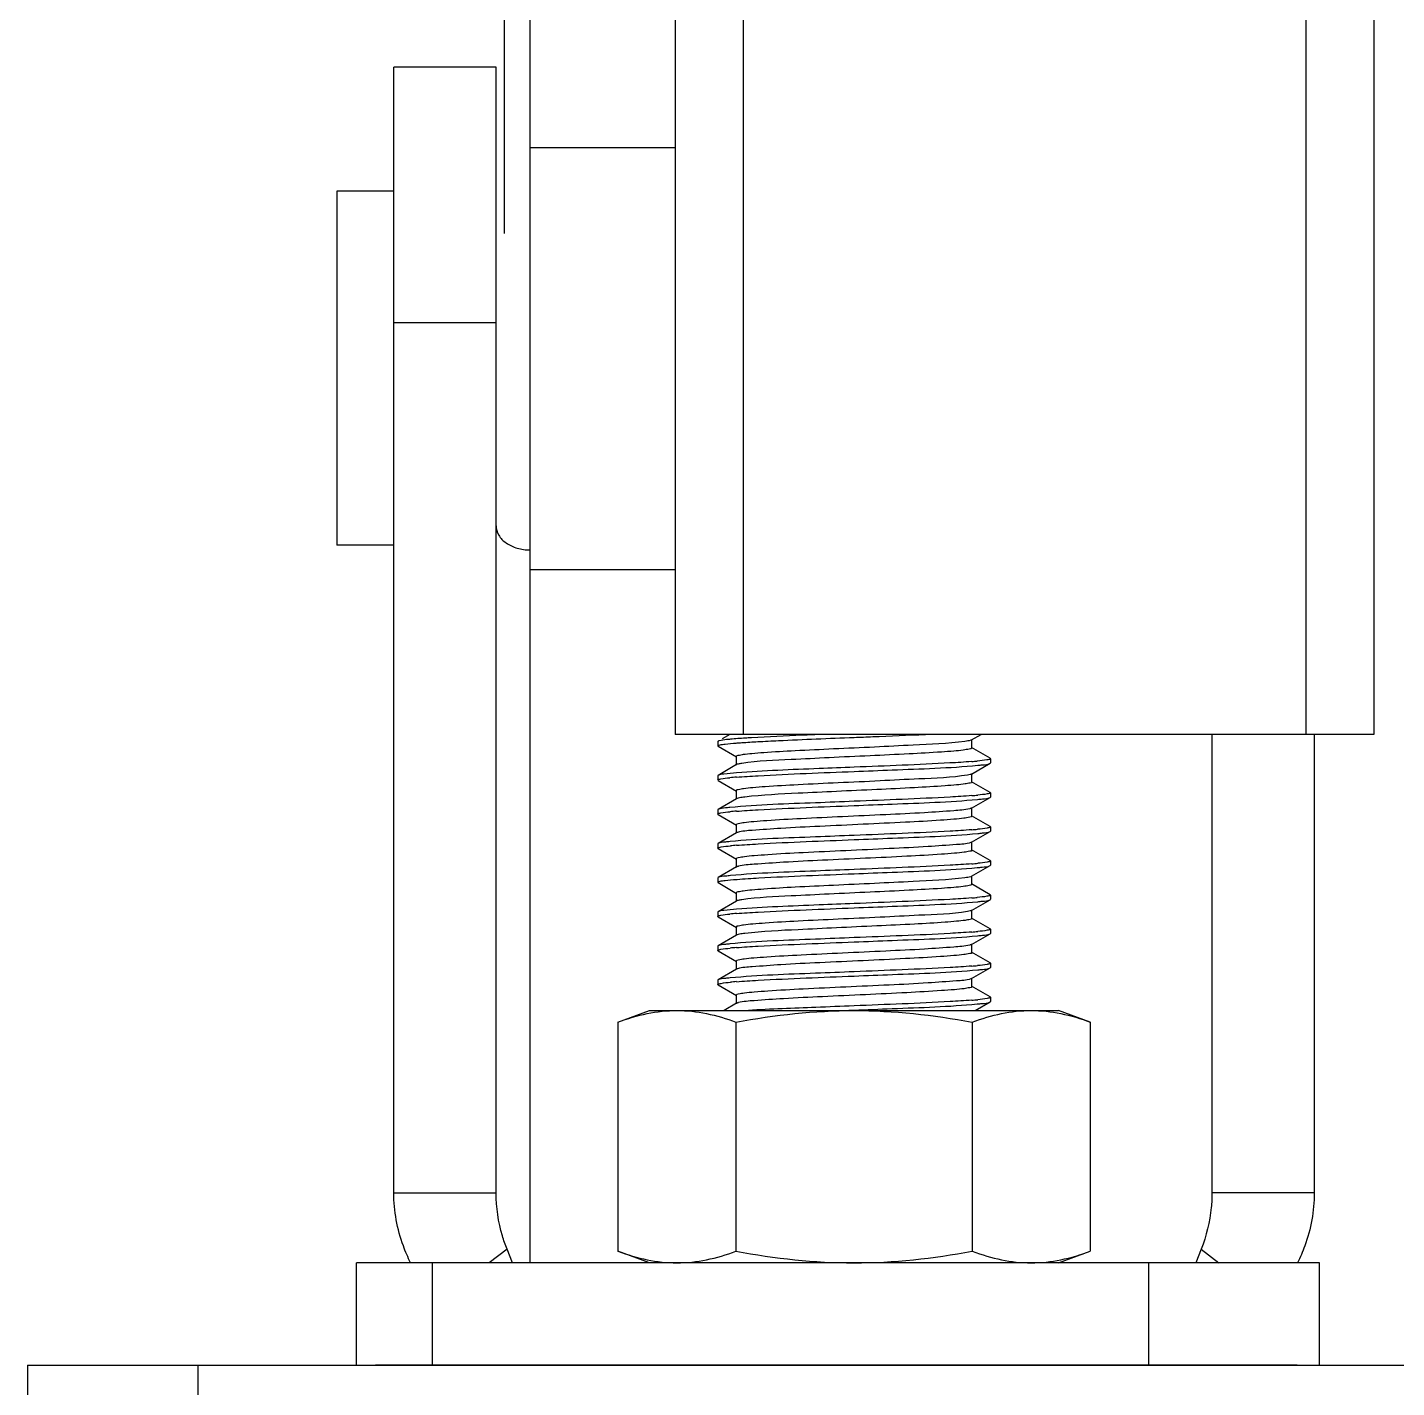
# Model space of a CAD drawing. Extents: x 27938 to 1507990, y 110129 to 923079.
# Drawn here: x 525235 to 525949, y 365398 to 366108 of the extents above; entities that cross this region are included whole.
import ezdxf

# ---------------------------------------------------------------- set-up
doc = ezdxf.new("R2010")
doc.units = 0
doc.header["$LTSCALE"] = 1000
doc.header["$MEASUREMENT"] = 0

msp = doc.modelspace()

# ---------------------------------------------------------------- linework, layer by layer
at = {"linetype": 'Continuous'}
for p, q in [((525483.83, 366000.39), (525483.83, 369014.05)), ((525572.8, 368698.45), (525572.8, 365738.85)), ((525608.39, 368698.45), (525608.39, 365738.85)), ((525902.01, 368698.45), (525902.01, 365738.85)), ((525937.6, 368698.45), (525937.6, 365738.85)), ((525497.17, 365462.99), (525497.17, 366536.96)), ((525425.99, 365499.51), (525425.99, 366087.21)), ((525479.38, 366087.21), (525425.99, 366087.21)), ((525479.38, 365499.51), (525479.38, 366087.21)), ((525572.8, 366044.98), (525497.17, 366044.98)), ((525425.99, 366022.48), (525396.2, 366022.48)), ((525479.38, 365953.75), (525425.99, 365953.75)), ((525425.99, 365837.55), (525396.2, 365837.55)), ((525572.8, 365824.74), (525497.17, 365824.74)), ((525937.6, 365738.85), (525572.8, 365738.85)), ((525595.21, 365735.26), (525595.05, 365735.07)), ((525595.05, 365735.07), (525595.05, 365732.84)), ((525601.41, 365738.85), (525597.38, 365736.51)), ((525604.69, 365734.33), (525605.19, 365734.37)), ((525727.58, 365735.95), (525732.58, 365738.85)), ((525727.77, 365731.73), (525727.77, 365736.18)), ((525853.07, 365738.85), (525853.07, 365499.51)), ((525906.46, 365738.85), (525906.46, 365499.51)), ((525595.21, 365732.65), (525595.05, 365732.84)), ((525595.21, 365732.65), (525604.87, 365727.06)), ((525604.68, 365727.28), (525604.68, 365722.83)), ((525737.24, 365726.36), (525727.58, 365731.96)), ((525604.87, 365723.06), (525595.21, 365717.47)), ((525727.58, 365718.16), (525737.24, 365723.75)), ((525737.24, 365726.36), (525737.41, 365726.17)), ((525737.24, 365723.75), (525737.41, 365723.95)), ((525737.41, 365726.17), (525737.41, 365723.95)), ((525595.21, 365717.47), (525595.05, 365717.27)), ((525595.05, 365717.27), (525595.05, 365715.05)), ((525595.21, 365714.85), (525595.05, 365715.05)), ((525595.21, 365714.85), (525604.87, 365709.26)), ((525737.24, 365708.57), (525727.58, 365714.16)), ((525727.77, 365713.94), (525727.77, 365718.38)), ((525604.87, 365705.26), (525595.21, 365699.67)), ((525604.68, 365709.49), (525604.68, 365705.04)), ((525605.14, 365705.39), (525604.87, 365705.26)), ((525727.58, 365700.36), (525737.24, 365705.96)), ((525737.24, 365708.57), (525737.41, 365708.38)), ((525737.24, 365705.96), (525737.41, 365706.15)), ((525737.41, 365708.38), (525737.41, 365706.15)), ((525595.21, 365699.67), (525595.05, 365699.48)), ((525595.05, 365699.48), (525595.05, 365697.25)), ((525727.77, 365696.14), (525727.77, 365700.59)), ((525595.21, 365697.06), (525595.05, 365697.25)), ((525595.21, 365697.06), (525604.87, 365691.47)), ((525604.68, 365691.69), (525604.68, 365687.24)), ((525737.24, 365690.78), (525727.58, 365696.37)), ((525604.87, 365687.47), (525595.21, 365681.88)), ((525727.58, 365682.57), (525737.24, 365688.16)), ((525737.24, 365690.78), (525737.41, 365690.58)), ((525737.24, 365688.16), (525737.41, 365688.36)), ((525737.41, 365690.58), (525737.41, 365688.36)), ((525595.21, 365681.88), (525595.05, 365681.68)), ((525595.05, 365681.68), (525595.05, 365679.46)), ((525595.21, 365679.26), (525595.05, 365679.46)), ((525595.21, 365679.26), (525604.87, 365673.67)), ((525727.58, 365682.57), (525727.23, 365682.42)), ((525737.24, 365672.98), (525727.58, 365678.57)), ((525727.77, 365678.35), (525727.77, 365682.79)), ((525604.87, 365669.67), (525595.21, 365664.08)), ((525604.68, 365673.9), (525604.68, 365669.45)), ((525727.58, 365664.77), (525737.24, 365670.37)), ((525737.24, 365672.98), (525737.41, 365672.79)), ((525737.24, 365670.37), (525737.41, 365670.56)), ((525737.41, 365672.79), (525737.41, 365670.56)), ((525595.21, 365664.08), (525595.05, 365663.89)), ((525595.05, 365663.89), (525595.05, 365661.66)), ((525604.69, 365663.15), (525605.19, 365663.19)), ((525727.77, 365660.55), (525727.77, 365665)), ((525595.21, 365661.47), (525595.05, 365661.66)), ((525595.21, 365661.47), (525604.87, 365655.88)), ((525604.68, 365656.1), (525604.68, 365651.65)), ((525737.24, 365655.19), (525727.58, 365660.78)), ((525737.24, 365655.19), (525737.41, 365654.99)), ((525604.87, 365651.88), (525595.21, 365646.29)), ((525727.58, 365646.98), (525737.24, 365652.57)), ((525737.24, 365652.57), (525737.41, 365652.77)), ((525737.41, 365654.99), (525737.41, 365652.77)), ((525595.21, 365646.29), (525595.05, 365646.09)), ((525595.05, 365646.09), (525595.05, 365643.87)), ((525595.21, 365643.67), (525595.05, 365643.87)), ((525595.21, 365643.67), (525604.87, 365638.08)), ((525737.24, 365637.39), (525727.58, 365642.98)), ((525727.77, 365642.76), (525727.77, 365647.2)), ((525604.87, 365634.08), (525595.21, 365628.49)), ((525604.68, 365638.31), (525604.68, 365633.86)), ((525605.14, 365634.21), (525604.87, 365634.08)), ((525727.58, 365629.18), (525737.24, 365634.78)), ((525737.24, 365637.39), (525737.41, 365637.2)), ((525737.24, 365634.78), (525737.41, 365634.97)), ((525737.41, 365637.2), (525737.41, 365634.97)), ((525595.21, 365628.49), (525595.05, 365628.3)), ((525595.05, 365628.3), (525595.05, 365626.07)), ((525727.77, 365624.96), (525727.77, 365629.41)), ((525595.21, 365625.88), (525595.05, 365626.07)), ((525595.21, 365625.88), (525604.87, 365620.29)), ((525604.68, 365620.51), (525604.68, 365616.06)), ((525737.24, 365619.6), (525727.58, 365625.19)), ((525737.24, 365619.6), (525737.41, 365619.4)), ((525604.87, 365616.29), (525595.21, 365610.7)), ((525727.58, 365611.39), (525737.24, 365616.98)), ((525737.24, 365616.98), (525737.41, 365617.18)), ((525737.41, 365619.4), (525737.41, 365617.18)), ((525595.21, 365610.7), (525595.05, 365610.5)), ((525595.05, 365610.5), (525595.05, 365608.28)), ((525595.21, 365608.08), (525595.05, 365608.28)), ((525595.21, 365608.08), (525604.87, 365602.49)), ((525727.58, 365611.39), (525727.23, 365611.24)), ((525737.24, 365601.8), (525727.58, 365607.39)), ((525727.77, 365607.17), (525727.77, 365611.61)), ((525604.87, 365598.49), (525598.34, 365594.71)), ((525604.68, 365602.72), (525604.68, 365598.27)), ((525729.51, 365594.71), (525737.24, 365599.19)), ((525737.24, 365601.8), (525737.41, 365601.61)), ((525737.24, 365599.19), (525737.41, 365599.38)), ((525737.41, 365601.61), (525737.41, 365599.38)), ((525542.94, 365588.7), (525559.46, 365594.71)), ((525559.46, 365594.71), (525773, 365594.71)), ((525789.51, 365588.7), (525773, 365594.71)), ((525542.94, 365588.7), (525542.94, 365469.04)), ((525604.58, 365588.7), (525604.58, 365469.04)), ((525727.87, 365588.7), (525727.87, 365469.04)), ((525789.51, 365588.7), (525789.51, 365469.04)), ((525425.99, 365499.51), (525479.38, 365499.51)), ((525906.46, 365499.51), (525853.07, 365499.51)), ((525485.06, 365470.08), (525475.8, 365463.04)), ((525487.9, 365462.99), (525485.06, 365470.08)), ((525847.4, 365470.08), (525844.55, 365462.99)), ((525847.4, 365470.08), (525856.66, 365463.04)), ((525909.13, 365463.03), (525406.43, 365463.03)), ((525406.43, 365409.64), (525406.43, 365463.03)), ((525446.1, 365409.64), (525446.1, 365463.03)), ((525559.46, 365463.03), (525542.94, 365469.04)), ((525773, 365463.03), (525789.51, 365469.04)), ((525820.16, 365409.64), (525820.16, 365463.03)), ((525909.13, 365409.64), (525909.13, 365463.03)), ((525234.7, 365409.64), (525234.7, 365302.87)), ((525234.7, 365409.64), (525961.28, 365409.64)), ((525323.67, 365409.64), (525323.67, 365302.87))]:
    msp.add_line(p, q, dxfattribs=at)
msp.add_line((525396.2, 366022.48), (525396.2, 365837.55))
at = {"color": 7}
msp.add_line((525897.56, 365409.64), (525416.45, 365409.64), dxfattribs=at)
at = {"linetype": 'Continuous'}
for centre, radius, start, end in [((525711.55, 365930.77), 206.72, 274.45949, 275.27319), ((525619.94, 365521.9), 195.24, 94.44665, 95.44856), ((525711.96, 365908.12), 201.86, 274.45708, 275.34311), ((525620.06, 365502.67), 196.68, 94.45208, 95.42243), ((525711.92, 365890.79), 202.32, 274.45721, 275.33727), ((525620.45, 365480.18), 201.39, 94.4567, 95.35017), ((525725.88, 365686.3), 4.11, 287.90929, 289.04387), ((525608.05, 365660.7), 9.56, 103.46037, 104.3304), ((525712.15, 365870.32), 199.64, 274.45618, 275.37567), ((525711.55, 365859.59), 206.72, 274.45949, 275.27319), ((525619.94, 365450.72), 195.24, 94.44665, 95.44856), ((525711.96, 365836.94), 201.86, 274.45708, 275.34311), ((525620.06, 365431.49), 196.68, 94.45208, 95.42243), ((525711.92, 365819.61), 202.32, 274.45721, 275.33727), ((525620.45, 365409), 201.39, 94.4567, 95.35017), ((525725.88, 365615.12), 4.11, 287.90929, 289.04387), ((525608.05, 365589.52), 9.56, 103.46037, 104.3304), ((525712.15, 365799.14), 199.64, 274.45618, 275.37567)]:
    msp.add_arc(centre, radius, start, end, dxfattribs=at)
for points, knots in [([(525479.38, 365847.69), (525479.38, 365846.02), (525480.46, 365842.44), (525484.61, 365838.34), (525490.43, 365835.7), (525494.88, 365835.11), (525497.17, 365835.11)], [0, 0, 0, 0, 0.209483, 0.444656, 0.71201, 1, 1, 1, 1]), ([(525595.84, 365735.49), (525595.71, 365735.46), (525595.5, 365735.39), (525595.29, 365735.31), (525595.21, 365735.26)], [0, 0, 0, 0, 0.580864, 1, 1, 1, 1]), ([(525601.67, 365736.3), (525601.01, 365736.24), (525599.06, 365736.03), (525597.09, 365735.83), (525595.84, 365735.49)], [0, 0, 0, 0, 0.336916, 1, 1, 1, 1]), ([(525597.5, 365733.59), (525597.95, 365733.66), (525600.34, 365733.98), (525602.75, 365734.18), (525604.69, 365734.33)], [0, 0, 0, 0, 0.190958, 1, 1, 1, 1]), ([(525612.61, 365737.1), (525611.55, 365737.04), (525607.9, 365736.81), (525604.26, 365736.54), (525601.67, 365736.3)], [0, 0, 0, 0, 0.289976, 1, 1, 1, 1]), ([(525724.06, 365735.19), (525715.1, 365733.99), (525699.33, 365733.38), (525676.49, 365732.17), (525655.96, 365731.27), (525636.72, 365730.33), (525622.4, 365729.55), (525613.54, 365728.82), (525608.77, 365728.41), (525606.5, 365727.9), (525604.68, 365727.64), (525604.68, 365727.28)], [0, 0, 0, 0, 0.226556, 0.394464, 0.573122, 0.741029, 0.877994, 0.929534, 0.967621, 0.99116, 1, 1, 1, 1]), ([(525605.19, 365734.37), (525605.98, 365734.43), (525609.57, 365734.7), (525613.16, 365734.91), (525615.97, 365735.07)], [0, 0, 0, 0, 0.220114, 1, 1, 1, 1]), ([(525649.58, 365738.85), (525646.1, 365738.71), (525633.78, 365738.19), (525621.45, 365737.64), (525612.61, 365737.1)], [0, 0, 0, 0, 0.282306, 1, 1, 1, 1]), ([(525615.97, 365735.07), (525619.56, 365735.27), (525636.31, 365736.12), (525653.06, 365736.77), (525666.23, 365737.29)], [0, 0, 0, 0, 0.214557, 1, 1, 1, 1]), ([(525666.23, 365737.29), (525669.47, 365737.42), (525681.88, 365737.92), (525694.28, 365738.42), (525703.43, 365738.85)], [0, 0, 0, 0, 0.261922, 1, 1, 1, 1]), ([(525727.58, 365735.95), (525727.43, 365735.87), (525726.29, 365735.47), (525725.09, 365735.33), (525724.06, 365735.19)], [0, 0, 0, 0, 0.140461, 1, 1, 1, 1]), ([(525595.05, 365732.84), (525595.05, 365732.92), (525595.88, 365733.52), (525596.72, 365733.47), (525597.5, 365733.59)], [0, 0, 0, 0, 0.092798, 1, 1, 1, 1]), ([(525727.73, 365731.62), (525727.42, 365731.25), (525725.69, 365731.06), (525722.7, 365730.49), (525717.75, 365730.09), (525708.36, 365729.36), (525693.75, 365728.58), (525674.23, 365727.63), (525653.71, 365726.74), (525631.41, 365725.52), (525616.14, 365725), (525607.62, 365723.71)], [0, 0, 0, 0, 0.011937, 0.038615, 0.07957, 0.133598, 0.274096, 0.443272, 0.620779, 0.785256, 1, 1, 1, 1]), ([(525727.77, 365731.73), (525727.77, 365731.71), (525727.76, 365731.67), (525727.74, 365731.64), (525727.73, 365731.62)], [0, 0, 0, 0, 0.463467, 1, 1, 1, 1]), ([(525607.62, 365723.71), (525607.29, 365723.66), (525606.37, 365723.5), (525605.4, 365723.36), (525604.87, 365723.06)], [0, 0, 0, 0, 0.353551, 1, 1, 1, 1]), ([(525666.23, 365721.72), (525660.14, 365721.48), (525639.69, 365720.63), (525619.22, 365719.9), (525604.9, 365718.78)], [0, 0, 0, 0, 0.297814, 1, 1, 1, 1]), ([(525727.63, 365724.67), (525723.86, 365724.37), (525703.4, 365723.13), (525682.92, 365722.39), (525666.23, 365721.72)], [0, 0, 0, 0, 0.184619, 1, 1, 1, 1]), ([(525666.23, 365719.5), (525672.87, 365719.76), (525694.38, 365720.68), (525715.93, 365721.31), (525730.76, 365722.71)], [0, 0, 0, 0, 0.308711, 1, 1, 1, 1]), ([(525736.57, 365725.74), (525736.25, 365725.65), (525734.26, 365725.26), (525732.24, 365725.07), (525730.55, 365724.92)], [0, 0, 0, 0, 0.163149, 1, 1, 1, 1]), ([(525730.76, 365722.71), (525731.58, 365722.79), (525733.72, 365723.09), (525736.06, 365723.07), (525737.24, 365723.75)], [0, 0, 0, 0, 0.379419, 1, 1, 1, 1]), ([(525737.4, 365726.17), (525737.4, 365726.07), (525737.06, 365725.86), (525736.78, 365725.79), (525736.57, 365725.74)], [0, 0, 0, 0, 0.312916, 1, 1, 1, 1]), ([(525595.05, 365715.05), (525595.05, 365715.14), (525595.34, 365715.33), (525595.58, 365715.4), (525595.77, 365715.45)], [0, 0, 0, 0, 0.319044, 1, 1, 1, 1]), ([(525604.9, 365718.78), (525602.67, 365718.61), (525599.52, 365718.17), (525596.11, 365717.98), (525595.22, 365717.47)], [0, 0, 0, 0, 0.683777, 1, 1, 1, 1]), ([(525595.77, 365715.45), (525596.06, 365715.53), (525597.92, 365715.92), (525599.82, 365716.1), (525601.4, 365716.25)], [0, 0, 0, 0, 0.160861, 1, 1, 1, 1]), ([(525725.52, 365717.62), (525717.12, 365716.18), (525701.79, 365715.78), (525679.27, 365714.49), (525658.24, 365713.59), (525638.29, 365712.62), (525623.33, 365711.82), (525614.03, 365711.07), (525608.99, 365710.65), (525606.61, 365710.11), (525604.68, 365709.86), (525604.68, 365709.49)], [0, 0, 0, 0, 0.210773, 0.377666, 0.558838, 0.731273, 0.873076, 0.926648, 0.966309, 0.990838, 1, 1, 1, 1]), ([(525604.8, 365716.55), (525608.57, 365716.85), (525629.04, 365718.08), (525649.52, 365718.83), (525666.23, 365719.5)], [0, 0, 0, 0, 0.184504, 1, 1, 1, 1]), ([(525727.77, 365713.94), (525727.77, 365713.59), (525726.01, 365713.32), (525723.79, 365712.83), (525719.15, 365712.42), (525710.5, 365711.7), (525696.51, 365710.93), (525677.63, 365710), (525657.36, 365709.1), (525634.42, 365707.93), (525618.46, 365707.26), (525609.25, 365706.14)], [0, 0, 0, 0, 0.008683, 0.031763, 0.069103, 0.119686, 0.254361, 0.420111, 0.597552, 0.765912, 1, 1, 1, 1]), ([(525727.58, 365718.16), (525727.35, 365718.03), (525726.65, 365717.83), (525725.96, 365717.69), (525725.52, 365717.62)], [0, 0, 0, 0, 0.374139, 1, 1, 1, 1]), ([(525609.25, 365706.14), (525608.78, 365706.08), (525607.4, 365705.89), (525606, 365705.71), (525605.14, 365705.39)], [0, 0, 0, 0, 0.341642, 1, 1, 1, 1]), ([(525727.65, 365706.87), (525723.88, 365706.58), (525703.41, 365705.34), (525682.93, 365704.59), (525666.23, 365703.93)], [0, 0, 0, 0, 0.184538, 1, 1, 1, 1]), ([(525730.74, 365704.92), (525731.57, 365704.99), (525733.71, 365705.29), (525736.06, 365705.27), (525737.24, 365705.96)], [0, 0, 0, 0, 0.379512, 1, 1, 1, 1]), ([(525736.68, 365707.97), (525736.37, 365707.88), (525734.41, 365707.49), (525732.43, 365707.3), (525730.76, 365707.14)], [0, 0, 0, 0, 0.159502, 1, 1, 1, 1]), ([(525737.4, 365708.38), (525737.4, 365708.29), (525737.11, 365708.09), (525736.86, 365708.02), (525736.68, 365707.97)], [0, 0, 0, 0, 0.318137, 1, 1, 1, 1]), ([(525601.4, 365700.68), (525600.61, 365700.61), (525598.57, 365700.32), (525596.34, 365700.32), (525595.21, 365699.67)], [0, 0, 0, 0, 0.378482, 1, 1, 1, 1]), ([(525595.78, 365697.66), (525596.07, 365697.74), (525597.95, 365698.13), (525599.87, 365698.31), (525601.47, 365698.47)], [0, 0, 0, 0, 0.160696, 1, 1, 1, 1]), ([(525666.23, 365703.93), (525659.53, 365703.66), (525637.91, 365702.73), (525616.26, 365702.12), (525601.4, 365700.68)], [0, 0, 0, 0, 0.309919, 1, 1, 1, 1]), ([(525726.62, 365700.04), (525723.9, 365699.39), (525715.96, 365698.84), (525701.35, 365697.78), (525681.99, 365696.87), (525660.52, 365695.88), (525639.87, 365694.9), (525624.27, 365694.08), (525614.52, 365693.31), (525609.22, 365692.89), (525606.72, 365692.33), (525604.68, 365692.08), (525604.68, 365691.69)], [0, 0, 0, 0, 0.068576, 0.194029, 0.359725, 0.543506, 0.720761, 0.867753, 0.923531, 0.964877, 0.99049, 1, 1, 1, 1]), ([(525604.79, 365698.75), (525608.56, 365699.05), (525629.03, 365700.29), (525649.52, 365701.04), (525666.23, 365701.7)], [0, 0, 0, 0, 0.184493, 1, 1, 1, 1]), ([(525666.23, 365701.7), (525672.87, 365701.97), (525694.38, 365702.88), (525715.92, 365703.52), (525730.74, 365704.92)], [0, 0, 0, 0, 0.308641, 1, 1, 1, 1]), ([(525727.58, 365700.36), (525727.46, 365700.3), (525727.14, 365700.17), (525726.81, 365700.09), (525726.62, 365700.04)], [0, 0, 0, 0, 0.406881, 1, 1, 1, 1]), ([(525595.05, 365697.25), (525595.05, 365697.34), (525595.34, 365697.54), (525595.59, 365697.61), (525595.78, 365697.66)], [0, 0, 0, 0, 0.318595, 1, 1, 1, 1]), ([(525727.77, 365696.14), (525727.77, 365695.74), (525725.67, 365695.5), (525723.11, 365694.92), (525717.68, 365694.5), (525707.7, 365693.72), (525691.78, 365692.89), (525670.79, 365691.9), (525649.11, 365690.89), (525629.77, 365690.01), (525615.54, 365688.86), (525607.89, 365688.42), (525605.42, 365687.68)], [0, 0, 0, 0, 0.009703, 0.035887, 0.07813, 0.135078, 0.284815, 0.464601, 0.649729, 0.81476, 0.937049, 1, 1, 1, 1]), ([(525666.23, 365686.13), (525659.54, 365685.87), (525637.95, 365684.94), (525616.32, 365684.32), (525601.47, 365682.9)], [0, 0, 0, 0, 0.309586, 1, 1, 1, 1]), ([(525604.8, 365680.96), (525608.57, 365681.26), (525629.04, 365682.49), (525649.52, 365683.24), (525666.23, 365683.91)], [0, 0, 0, 0, 0.184541, 1, 1, 1, 1]), ([(525605.42, 365687.68), (525605.31, 365687.65), (525605.12, 365687.59), (525604.95, 365687.51), (525604.87, 365687.47)], [0, 0, 0, 0, 0.569522, 1, 1, 1, 1]), ([(525727.65, 365689.08), (525723.87, 365688.78), (525703.41, 365687.54), (525682.93, 365686.8), (525666.23, 365686.13)], [0, 0, 0, 0, 0.184553, 1, 1, 1, 1]), ([(525666.23, 365683.91), (525672.89, 365684.17), (525694.43, 365685.09), (525716.01, 365685.72), (525730.85, 365687.13)], [0, 0, 0, 0, 0.309073, 1, 1, 1, 1]), ([(525736.59, 365690.15), (525736.28, 365690.07), (525734.34, 365689.69), (525732.38, 365689.5), (525730.74, 365689.34)], [0, 0, 0, 0, 0.163341, 1, 1, 1, 1]), ([(525730.85, 365687.13), (525731.66, 365687.21), (525733.77, 365687.51), (525736.08, 365687.49), (525737.24, 365688.16)], [0, 0, 0, 0, 0.379133, 1, 1, 1, 1]), ([(525737.4, 365690.58), (525737.4, 365690.48), (525737.07, 365690.28), (525736.8, 365690.21), (525736.59, 365690.15)], [0, 0, 0, 0, 0.314295, 1, 1, 1, 1]), ([(525595.05, 365679.46), (525595.05, 365679.55), (525595.37, 365679.76), (525595.63, 365679.83), (525595.84, 365679.88)], [0, 0, 0, 0, 0.315177, 1, 1, 1, 1]), ([(525601.47, 365682.9), (525600.67, 365682.82), (525598.61, 365682.53), (525596.35, 365682.54), (525595.21, 365681.88)], [0, 0, 0, 0, 0.378727, 1, 1, 1, 1]), ([(525595.84, 365679.88), (525596.14, 365679.96), (525598.07, 365680.35), (525600.03, 365680.54), (525601.67, 365680.69)], [0, 0, 0, 0, 0.16229, 1, 1, 1, 1]), ([(525727.15, 365682.39), (525724.77, 365681.62), (525717.2, 365681.22), (525703.1, 365680.04), (525683.77, 365679.18), (525662.04, 365678.15), (525640.93, 365677.16), (525624.91, 365676.33), (525614.86, 365675.54), (525609.38, 365675.12), (525606.79, 365674.53), (525604.68, 365674.3), (525604.68, 365673.9)], [0, 0, 0, 0, 0.061098, 0.182334, 0.347135, 0.532706, 0.713328, 0.863975, 0.921317, 0.963856, 0.990226, 1, 1, 1, 1]), ([(525727.77, 365678.35), (525727.77, 365677.96), (525725.73, 365677.71), (525723.23, 365677.15), (525717.93, 365676.73), (525708.17, 365675.96), (525692.57, 365675.13), (525671.92, 365674.15), (525650.44, 365673.16), (525631.08, 365672.26), (525616.48, 365671.2), (525608.54, 365670.65), (525605.83, 365670)], [0, 0, 0, 0, 0.009517, 0.035128, 0.076492, 0.132277, 0.279305, 0.456588, 0.640385, 0.806077, 0.931494, 1, 1, 1, 1]), ([(525605.69, 365669.96), (525605.52, 365669.92), (525605.25, 365669.84), (525604.98, 365669.73), (525604.87, 365669.67)], [0, 0, 0, 0, 0.585672, 1, 1, 1, 1]), ([(525727.66, 365671.29), (525723.89, 365670.99), (525703.42, 365669.75), (525682.93, 365669), (525666.23, 365668.34)], [0, 0, 0, 0, 0.184509, 1, 1, 1, 1]), ([(525730.55, 365669.31), (525731.41, 365669.39), (525733.61, 365669.7), (525736.03, 365669.66), (525737.24, 365670.37)], [0, 0, 0, 0, 0.380051, 1, 1, 1, 1]), ([(525736.7, 365672.39), (525736.39, 365672.3), (525734.46, 365671.9), (525732.5, 365671.72), (525730.85, 365671.56)], [0, 0, 0, 0, 0.159053, 1, 1, 1, 1]), ([(525737.4, 365672.79), (525737.41, 365672.7), (525737.12, 365672.5), (525736.88, 365672.44), (525736.7, 365672.39)], [0, 0, 0, 0, 0.319254, 1, 1, 1, 1]), ([(525595.05, 365661.66), (525595.05, 365661.74), (525595.88, 365662.34), (525596.72, 365662.29), (525597.5, 365662.41)], [0, 0, 0, 0, 0.092798, 1, 1, 1, 1]), ([(525601.67, 365665.12), (525600.85, 365665.04), (525598.72, 365664.74), (525596.39, 365664.76), (525595.21, 365664.08)], [0, 0, 0, 0, 0.379378, 1, 1, 1, 1]), ([(525597.5, 365662.41), (525597.95, 365662.48), (525600.34, 365662.8), (525602.75, 365663), (525604.69, 365663.15)], [0, 0, 0, 0, 0.190958, 1, 1, 1, 1]), ([(525666.23, 365668.34), (525659.58, 365668.07), (525638.06, 365667.15), (525616.5, 365666.52), (525601.67, 365665.12)], [0, 0, 0, 0, 0.308784, 1, 1, 1, 1]), ([(525724.06, 365664.01), (525715.1, 365662.81), (525699.33, 365662.2), (525676.49, 365660.99), (525655.96, 365660.09), (525636.72, 365659.15), (525622.4, 365658.37), (525613.54, 365657.64), (525608.77, 365657.23), (525606.5, 365656.72), (525604.68, 365656.46), (525604.68, 365656.1)], [0, 0, 0, 0, 0.226556, 0.394464, 0.573122, 0.741029, 0.877994, 0.929534, 0.967621, 0.99116, 1, 1, 1, 1]), ([(525605.19, 365663.19), (525608.97, 365663.49), (525629.3, 365664.71), (525649.66, 365665.45), (525666.23, 365666.11)], [0, 0, 0, 0, 0.186017, 1, 1, 1, 1]), ([(525666.23, 365666.11), (525672.83, 365666.37), (525694.28, 365667.29), (525715.76, 365667.93), (525730.55, 365669.31)], [0, 0, 0, 0, 0.307895, 1, 1, 1, 1]), ([(525727.58, 365664.77), (525727.43, 365664.69), (525726.29, 365664.29), (525725.09, 365664.15), (525724.06, 365664.01)], [0, 0, 0, 0, 0.140461, 1, 1, 1, 1]), ([(525727.73, 365660.44), (525727.42, 365660.07), (525725.69, 365659.88), (525722.7, 365659.31), (525717.75, 365658.91), (525708.36, 365658.18), (525693.75, 365657.4), (525674.23, 365656.45), (525653.71, 365655.56), (525631.41, 365654.34), (525616.14, 365653.82), (525607.62, 365652.53)], [0, 0, 0, 0, 0.011937, 0.038615, 0.07957, 0.133598, 0.274096, 0.443272, 0.620779, 0.785256, 1, 1, 1, 1]), ([(525727.77, 365660.55), (525727.77, 365660.53), (525727.76, 365660.49), (525727.74, 365660.46), (525727.73, 365660.44)], [0, 0, 0, 0, 0.463467, 1, 1, 1, 1]), ([(525604.8, 365645.37), (525608.57, 365645.67), (525629.04, 365646.9), (525649.52, 365647.65), (525666.23, 365648.32)], [0, 0, 0, 0, 0.184504, 1, 1, 1, 1]), ([(525607.62, 365652.53), (525607.29, 365652.48), (525606.37, 365652.32), (525605.4, 365652.18), (525604.87, 365651.88)], [0, 0, 0, 0, 0.353551, 1, 1, 1, 1]), ([(525666.23, 365650.54), (525660.14, 365650.3), (525639.69, 365649.45), (525619.22, 365648.72), (525604.9, 365647.6)], [0, 0, 0, 0, 0.297814, 1, 1, 1, 1]), ([(525727.63, 365653.49), (525723.86, 365653.19), (525703.4, 365651.95), (525682.92, 365651.21), (525666.23, 365650.54)], [0, 0, 0, 0, 0.184619, 1, 1, 1, 1]), ([(525666.23, 365648.32), (525672.87, 365648.58), (525694.38, 365649.5), (525715.93, 365650.13), (525730.76, 365651.53)], [0, 0, 0, 0, 0.308711, 1, 1, 1, 1]), ([(525736.57, 365654.56), (525736.25, 365654.47), (525734.26, 365654.08), (525732.24, 365653.89), (525730.55, 365653.74)], [0, 0, 0, 0, 0.163149, 1, 1, 1, 1]), ([(525730.76, 365651.53), (525731.58, 365651.61), (525733.72, 365651.91), (525736.06, 365651.89), (525737.24, 365652.57)], [0, 0, 0, 0, 0.379419, 1, 1, 1, 1]), ([(525737.4, 365654.99), (525737.4, 365654.89), (525737.06, 365654.68), (525736.78, 365654.61), (525736.57, 365654.56)], [0, 0, 0, 0, 0.312916, 1, 1, 1, 1]), ([(525595.05, 365643.87), (525595.05, 365643.96), (525595.34, 365644.15), (525595.58, 365644.22), (525595.77, 365644.27)], [0, 0, 0, 0, 0.319044, 1, 1, 1, 1]), ([(525604.9, 365647.6), (525602.67, 365647.43), (525599.52, 365646.99), (525596.11, 365646.8), (525595.22, 365646.29)], [0, 0, 0, 0, 0.683777, 1, 1, 1, 1]), ([(525595.77, 365644.27), (525596.06, 365644.36), (525597.92, 365644.74), (525599.82, 365644.92), (525601.4, 365645.07)], [0, 0, 0, 0, 0.160861, 1, 1, 1, 1]), ([(525725.52, 365646.44), (525717.12, 365645), (525701.79, 365644.6), (525679.27, 365643.31), (525658.24, 365642.41), (525638.29, 365641.44), (525623.33, 365640.64), (525614.03, 365639.89), (525608.99, 365639.47), (525606.61, 365638.93), (525604.68, 365638.68), (525604.68, 365638.31)], [0, 0, 0, 0, 0.210773, 0.377666, 0.558838, 0.731273, 0.873076, 0.926648, 0.966309, 0.990838, 1, 1, 1, 1]), ([(525727.77, 365642.76), (525727.77, 365642.41), (525726.01, 365642.14), (525723.79, 365641.65), (525719.15, 365641.24), (525710.5, 365640.52), (525696.51, 365639.75), (525677.63, 365638.82), (525657.36, 365637.92), (525634.42, 365636.75), (525618.46, 365636.08), (525609.25, 365634.96)], [0, 0, 0, 0, 0.008683, 0.031763, 0.069103, 0.119686, 0.254361, 0.420111, 0.597552, 0.765912, 1, 1, 1, 1]), ([(525727.58, 365646.98), (525727.35, 365646.85), (525726.65, 365646.65), (525725.96, 365646.51), (525725.52, 365646.44)], [0, 0, 0, 0, 0.374139, 1, 1, 1, 1]), ([(525609.25, 365634.96), (525608.78, 365634.9), (525607.4, 365634.71), (525606, 365634.53), (525605.14, 365634.21)], [0, 0, 0, 0, 0.341642, 1, 1, 1, 1]), ([(525727.65, 365635.69), (525723.88, 365635.4), (525703.41, 365634.16), (525682.93, 365633.41), (525666.23, 365632.75)], [0, 0, 0, 0, 0.184538, 1, 1, 1, 1]), ([(525666.23, 365630.52), (525672.87, 365630.79), (525694.38, 365631.7), (525715.92, 365632.34), (525730.74, 365633.74)], [0, 0, 0, 0, 0.308641, 1, 1, 1, 1]), ([(525730.74, 365633.74), (525731.57, 365633.81), (525733.71, 365634.11), (525736.06, 365634.09), (525737.24, 365634.78)], [0, 0, 0, 0, 0.379512, 1, 1, 1, 1]), ([(525736.68, 365636.79), (525736.37, 365636.7), (525734.41, 365636.31), (525732.43, 365636.12), (525730.76, 365635.96)], [0, 0, 0, 0, 0.159502, 1, 1, 1, 1]), ([(525737.4, 365637.2), (525737.4, 365637.11), (525737.11, 365636.91), (525736.86, 365636.84), (525736.68, 365636.79)], [0, 0, 0, 0, 0.318137, 1, 1, 1, 1]), ([(525601.4, 365629.5), (525600.61, 365629.43), (525598.57, 365629.14), (525596.34, 365629.14), (525595.21, 365628.49)], [0, 0, 0, 0, 0.378482, 1, 1, 1, 1]), ([(525595.78, 365626.48), (525596.07, 365626.56), (525597.95, 365626.95), (525599.87, 365627.13), (525601.47, 365627.29)], [0, 0, 0, 0, 0.160696, 1, 1, 1, 1]), ([(525666.23, 365632.75), (525659.53, 365632.48), (525637.91, 365631.55), (525616.26, 365630.94), (525601.4, 365629.5)], [0, 0, 0, 0, 0.309919, 1, 1, 1, 1]), ([(525726.62, 365628.86), (525723.9, 365628.21), (525715.96, 365627.66), (525701.35, 365626.6), (525681.99, 365625.69), (525660.52, 365624.7), (525639.87, 365623.72), (525624.27, 365622.9), (525614.52, 365622.13), (525609.22, 365621.71), (525606.72, 365621.15), (525604.68, 365620.9), (525604.68, 365620.51)], [0, 0, 0, 0, 0.068576, 0.194029, 0.359725, 0.543506, 0.720761, 0.867753, 0.923531, 0.964877, 0.99049, 1, 1, 1, 1]), ([(525604.79, 365627.57), (525608.56, 365627.87), (525629.03, 365629.11), (525649.52, 365629.86), (525666.23, 365630.52)], [0, 0, 0, 0, 0.184493, 1, 1, 1, 1]), ([(525727.58, 365629.18), (525727.46, 365629.12), (525727.14, 365628.99), (525726.81, 365628.91), (525726.62, 365628.86)], [0, 0, 0, 0, 0.406881, 1, 1, 1, 1]), ([(525595.05, 365626.07), (525595.05, 365626.16), (525595.34, 365626.36), (525595.59, 365626.43), (525595.78, 365626.48)], [0, 0, 0, 0, 0.318595, 1, 1, 1, 1]), ([(525727.77, 365624.96), (525727.77, 365624.56), (525725.67, 365624.32), (525723.11, 365623.74), (525717.68, 365623.32), (525707.7, 365622.54), (525691.78, 365621.71), (525670.79, 365620.72), (525649.11, 365619.71), (525629.77, 365618.83), (525615.54, 365617.68), (525607.89, 365617.24), (525605.42, 365616.5)], [0, 0, 0, 0, 0.009703, 0.035887, 0.07813, 0.135078, 0.284815, 0.464601, 0.649729, 0.81476, 0.937049, 1, 1, 1, 1]), ([(525666.23, 365614.95), (525659.54, 365614.69), (525637.95, 365613.76), (525616.32, 365613.14), (525601.47, 365611.72)], [0, 0, 0, 0, 0.309586, 1, 1, 1, 1]), ([(525604.8, 365609.78), (525608.57, 365610.08), (525629.04, 365611.31), (525649.52, 365612.06), (525666.23, 365612.73)], [0, 0, 0, 0, 0.184541, 1, 1, 1, 1]), ([(525605.42, 365616.5), (525605.31, 365616.47), (525605.12, 365616.41), (525604.95, 365616.33), (525604.87, 365616.29)], [0, 0, 0, 0, 0.569522, 1, 1, 1, 1]), ([(525727.65, 365617.9), (525723.87, 365617.6), (525703.41, 365616.37), (525682.93, 365615.62), (525666.23, 365614.95)], [0, 0, 0, 0, 0.184553, 1, 1, 1, 1]), ([(525666.23, 365612.73), (525672.89, 365612.99), (525694.43, 365613.91), (525716.01, 365614.54), (525730.85, 365615.95)], [0, 0, 0, 0, 0.309073, 1, 1, 1, 1]), ([(525736.59, 365618.97), (525736.28, 365618.89), (525734.34, 365618.51), (525732.38, 365618.32), (525730.74, 365618.16)], [0, 0, 0, 0, 0.163341, 1, 1, 1, 1]), ([(525730.85, 365615.95), (525731.66, 365616.03), (525733.77, 365616.33), (525736.08, 365616.31), (525737.24, 365616.98)], [0, 0, 0, 0, 0.379133, 1, 1, 1, 1]), ([(525737.4, 365619.4), (525737.4, 365619.3), (525737.07, 365619.1), (525736.8, 365619.03), (525736.59, 365618.97)], [0, 0, 0, 0, 0.314295, 1, 1, 1, 1]), ([(525595.05, 365608.28), (525595.05, 365608.37), (525595.37, 365608.58), (525595.63, 365608.65), (525595.84, 365608.7)], [0, 0, 0, 0, 0.315177, 1, 1, 1, 1]), ([(525601.47, 365611.72), (525600.67, 365611.64), (525598.61, 365611.35), (525596.35, 365611.36), (525595.21, 365610.7)], [0, 0, 0, 0, 0.378727, 1, 1, 1, 1]), ([(525595.84, 365608.7), (525596.14, 365608.78), (525598.07, 365609.17), (525600.03, 365609.36), (525601.67, 365609.51)], [0, 0, 0, 0, 0.16229, 1, 1, 1, 1]), ([(525727.15, 365611.21), (525724.77, 365610.44), (525717.2, 365610.04), (525703.1, 365608.86), (525683.77, 365608), (525662.04, 365606.97), (525640.93, 365605.98), (525624.91, 365605.15), (525614.86, 365604.36), (525609.38, 365603.94), (525606.79, 365603.35), (525604.68, 365603.12), (525604.68, 365602.72)], [0, 0, 0, 0, 0.061098, 0.182334, 0.347135, 0.532706, 0.713328, 0.863975, 0.921317, 0.963856, 0.990226, 1, 1, 1, 1]), ([(525727.77, 365607.17), (525727.77, 365606.78), (525725.73, 365606.53), (525723.23, 365605.97), (525717.93, 365605.55), (525708.17, 365604.78), (525692.57, 365603.95), (525671.92, 365602.97), (525650.44, 365601.98), (525631.08, 365601.08), (525616.48, 365600.02), (525608.54, 365599.47), (525605.83, 365598.82)], [0, 0, 0, 0, 0.009517, 0.035128, 0.076492, 0.132277, 0.279305, 0.456588, 0.640385, 0.806077, 0.931494, 1, 1, 1, 1]), ([(525605.69, 365598.78), (525605.52, 365598.74), (525605.25, 365598.66), (525604.98, 365598.55), (525604.87, 365598.49)], [0, 0, 0, 0, 0.585672, 1, 1, 1, 1]), ([(525727.66, 365600.11), (525723.89, 365599.81), (525703.42, 365598.57), (525682.93, 365597.82), (525666.23, 365597.16)], [0, 0, 0, 0, 0.184509, 1, 1, 1, 1]), ([(525666.23, 365594.93), (525672.83, 365595.19), (525694.28, 365596.11), (525715.76, 365596.75), (525730.55, 365598.13)], [0, 0, 0, 0, 0.307895, 1, 1, 1, 1]), ([(525730.55, 365598.13), (525731.41, 365598.21), (525733.61, 365598.52), (525736.03, 365598.48), (525737.24, 365599.19)], [0, 0, 0, 0, 0.380051, 1, 1, 1, 1]), ([(525736.7, 365601.21), (525736.39, 365601.12), (525734.46, 365600.72), (525732.5, 365600.54), (525730.85, 365600.38)], [0, 0, 0, 0, 0.159053, 1, 1, 1, 1]), ([(525737.4, 365601.61), (525737.41, 365601.52), (525737.12, 365601.32), (525736.88, 365601.26), (525736.7, 365601.21)], [0, 0, 0, 0, 0.319254, 1, 1, 1, 1]), ([(525542.94, 365588.7), (525547.94, 365590.52), (525558.04, 365593.55), (525568.57, 365594.71), (525573.76, 365594.71)], [0, 0, 0, 0, 0.506411, 1, 1, 1, 1]), ([(525573.76, 365594.71), (525578.95, 365594.71), (525589.48, 365593.55), (525599.58, 365590.52), (525604.58, 365588.7)], [0, 0, 0, 0, 0.493589, 1, 1, 1, 1]), ([(525666.23, 365597.16), (525659.58, 365596.89), (525641.21, 365596.11), (525622.81, 365595.53), (525611.09, 365594.71)], [0, 0, 0, 0, 0.3087844, 0.853737, 0.853737, 0.853737, 0.853737]), ([(525727.87, 365588.7), (525732.87, 365590.52), (525742.97, 365593.55), (525753.5, 365594.71), (525758.69, 365594.71)], [0, 0, 0, 0, 0.506411, 1, 1, 1, 1]), ([(525758.69, 365594.71), (525763.88, 365594.71), (525774.41, 365593.55), (525784.51, 365590.52), (525789.51, 365588.7)], [0, 0, 0, 0, 0.493589, 1, 1, 1, 1]), ([(525727.77, 365589.37), (525727.77, 365589.35), (525727.76, 365589.31), (525727.74, 365589.28), (525727.73, 365589.26)], [0, 0, 0, 0, 0.463467, 1, 1, 1, 1]), ([(525434.74, 365463.03), (525433.32, 365465.88), (525428.32, 365477.42), (525425.99, 365490.13), (525425.99, 365499.51)], [0, 0, 0, 0, 0.253543, 1, 1, 1, 1]), ([(525485.06, 365470.08), (525484.15, 365472.38), (525480.89, 365481.85), (525479.38, 365491.95), (525479.38, 365499.51)], [0, 0, 0, 0, 0.246008, 1, 1, 1, 1]), ([(525853.07, 365499.51), (525853.07, 365496.97), (525852.58, 365486.94), (525850.13, 365477.04), (525847.4, 365470.08)], [0, 0, 0, 0, 0.253697, 1, 1, 1, 1]), ([(525906.46, 365499.51), (525906.46, 365490.13), (525904.13, 365477.42), (525899.14, 365465.88), (525897.72, 365463.03)], [0, 0, 0, 0, 0.746457, 1, 1, 1, 1]), ([(525542.94, 365469.04), (525547.94, 365467.22), (525558.04, 365464.19), (525568.57, 365463.03), (525573.76, 365463.03)], [0, 0, 0, 0, 0.506411, 1, 1, 1, 1]), ([(525573.76, 365463.03), (525578.95, 365463.03), (525589.48, 365464.19), (525599.58, 365467.22), (525604.58, 365469.04)], [0, 0, 0, 0, 0.493589, 1, 1, 1, 1]), ([(525727.87, 365469.04), (525732.87, 365467.22), (525742.97, 365464.19), (525753.5, 365463.03), (525758.69, 365463.03)], [0, 0, 0, 0, 0.506411, 1, 1, 1, 1]), ([(525758.69, 365463.03), (525763.88, 365463.03), (525774.41, 365464.19), (525784.51, 365467.22), (525789.51, 365469.04)], [0, 0, 0, 0, 0.493589, 1, 1, 1, 1])]:
    msp.add_open_spline(points, degree=3, knots=knots, dxfattribs=at)
for points in [[(525604.58, 365588.7), (525624.89, 365592.39), (525645.58, 365594.71), (525666.23, 365594.71)], [(525660.6, 365594.71), (525662.47, 365594.78), (525664.35, 365594.86), (525666.23, 365594.93)], [(525666.23, 365594.71), (525686.87, 365594.71), (525707.56, 365592.39), (525727.87, 365588.7)], [(525604.58, 365469.04), (525624.89, 365465.34), (525645.58, 365463.03), (525666.23, 365463.03)], [(525666.23, 365463.03), (525686.87, 365463.03), (525707.56, 365465.34), (525727.87, 365469.04)]]:
    msp.add_open_spline(points, degree=3, dxfattribs=at)

doc.saveas('drawing.dxf')
